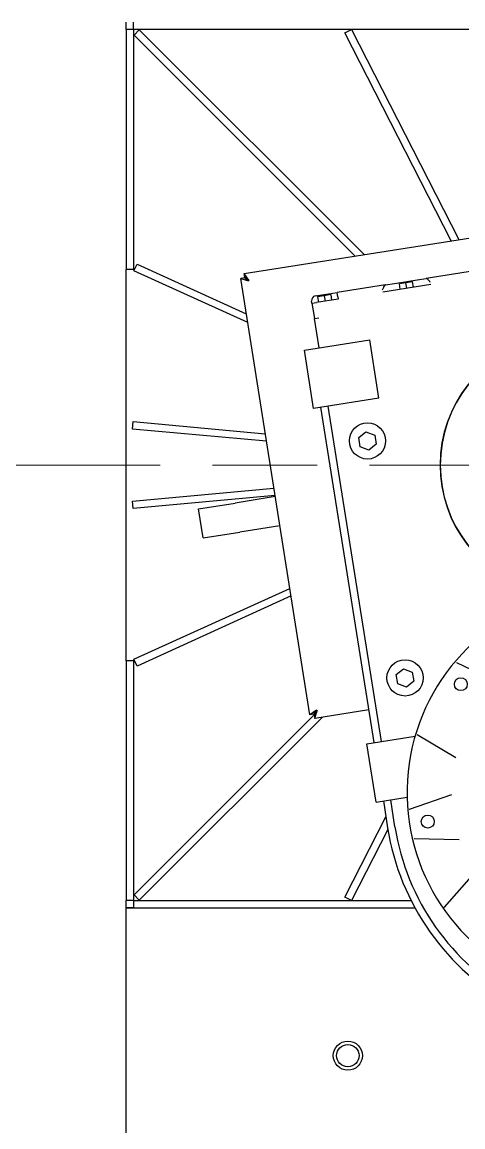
# Model space of a CAD drawing. Header units: millimetres. Extents: x 0 to 118900, y 0 to 84100.
# Drawn here: x 24197 to 24794, y 17883 to 19380 of the extents above; entities that cross this region are included whole.
import ezdxf

# ---------------------------------------------------------------- set-up
doc = ezdxf.new("R2010")
doc.units = ezdxf.units.MM
doc.header["$LTSCALE"] = 100
doc.linetypes.add('CHAIN', pattern=[0.3543, 0.2362, -0.0295, 0.0591, -0.0295])
doc.layers.add('4003-AREA-04.1_F-Foundation', color=7, linetype='Continuous', lineweight=25, true_color=0xadadad)
for name, color, linetype, lineweight in [('4003-AREA-04.1_T-Tank', 7, 'Continuous', 25), ('Center Mark', 7, 'Continuous', 18), ('Visible', 7, 'Continuous', 25)]:
    doc.layers.add(name, color=color, linetype=linetype, lineweight=lineweight)

msp = doc.modelspace()

# ---------------------------------------------------------------- linework, layer by layer
at = {"layer": '4003-AREA-04.1_F-Foundation'}
msp.add_circle((24937.91, 18779.59), 12250, dxfattribs=at)
at = {"layer": '4003-AREA-04.1_T-Tank'}
msp.add_circle((24937.91, 18779.59), 11950, dxfattribs=at)
at = {"layer": 'Center Mark', "linetype": 'CHAIN', "ltscale": 23.990969}
msp.add_line((37983.91, 18779.59), (11891.91, 18779.59), dxfattribs=at)
at = {"layer": 'Visible'}
for p, q in [((24337.91, 19369.59), (24337.91, 19379.59)), ((24347.91, 19369.59), (24337.91, 19369.59)), ((24337.91, 19369.59), (24337.91, 19044.59)), ((24347.91, 19369.59), (24347.91, 19379.59)), ((24347.91, 19369.59), (24347.91, 19044.59)), ((25527.91, 19369.59), (24347.91, 19369.59)), ((24348.54, 19361.9), (24355.61, 19368.97)), ((24355.61, 19368.97), (24659.95, 19064.62)), ((24634.05, 19364.94), (24642.96, 19369.48)), ((24642.96, 19369.48), (24787.96, 19084.89)), ((24647.75, 19062.69), (24348.54, 19361.9)), ((24777.58, 19083.25), (24634.05, 19364.94)), ((24497.63, 19038.91), (25276.51, 19162.27)), ((24348.46, 19042.73), (24352.6, 19051.83)), ((24352.6, 19051.83), (24500.48, 18984.44)), ((24337.91, 18514.59), (24337.91, 19044.59)), ((24347.91, 19044.59), (24337.91, 19044.59)), ((24502.36, 18972.59), (24348.46, 19042.73)), ((24504.13, 19029.82), (24497.63, 19038.91)), ((24498.41, 19033.97), (24497.63, 19038.91)), ((24809.45, 19042.74), (24743.7, 19032.32)), ((24497.83, 19033.16), (24492.89, 19032.38)), ((24586.53, 18441.16), (24492.89, 19032.38)), ((24492.89, 19032.38), (24503.55, 19029.01)), ((24503.55, 19029.01), (24497.83, 19033.16)), ((24504.13, 19029.82), (24498.41, 19033.97)), ((24504.13, 19029.82), (24503.55, 19029.01)), ((24688.95, 19023.65), (24623.48, 19013.28)), ((24750.24, 19024.25), (24685.23, 19013.95)), ((24688.95, 19023.65), (24700.93, 19025.55)), ((24700.93, 19025.55), (24731.72, 19030.43)), ((24716.56, 19026.51), (24707.67, 19025.1)), ((24708.84, 19017.69), (24707.67, 19025.1)), ((24725.45, 19027.91), (24716.56, 19026.51)), ((24717.73, 19019.1), (24716.56, 19026.51)), ((24726.62, 19020.51), (24725.45, 19027.91)), ((24731.72, 19030.43), (24743.7, 19032.32)), ((24593.85, 19008.59), (24605.7, 19010.47)), ((24605.94, 19008.99), (24597.05, 19007.58)), ((24597.05, 19007.58), (24598.22, 19000.17)), ((24605.7, 19010.47), (24623.48, 19013.28)), ((24614.83, 19010.39), (24605.94, 19008.99)), ((24605.94, 19008.99), (24607.11, 19001.58)), ((24614.83, 19010.39), (24616, 19002.99)), ((24624.42, 19007.36), (24623.48, 19013.28)), ((24624.42, 19007.36), (24624.89, 19004.39)), ((24589.33, 18998.76), (24588.86, 19001.72)), ((24589.33, 18998.76), (24595.26, 18999.7)), ((24589.33, 18998.76), (24592.62, 18978.02)), ((24624.89, 19004.39), (24595.26, 18999.7)), ((24592.62, 18978.02), (24598.54, 18978.96)), ((24598.88, 18938.51), (24592.62, 18978.02)), ((24579.12, 18935.38), (24667.52, 18949.38)), ((24680.03, 18870.37), (24667.52, 18949.38)), ((24591.64, 18856.37), (24579.12, 18935.38)), ((24680.03, 18870.37), (24591.64, 18856.37)), ((24673.47, 18403.6), (24601.51, 18857.93)), ((24683.35, 18405.16), (24611.39, 18859.5)), ((24346.4, 18828.4), (24347.31, 18838.36)), ((24527.81, 18811.89), (24346.4, 18828.4)), ((24347.31, 18838.36), (24526.19, 18822.08)), ((24652.58, 18816.77), (24662.45, 18824.76)), ((24654.57, 18804.22), (24652.58, 18816.77)), ((24662.45, 18824.76), (24674.31, 18820.21)), ((24674.31, 18820.21), (24676.3, 18807.66)), ((24666.43, 18799.67), (24654.57, 18804.22)), ((24676.3, 18807.66), (24666.43, 18799.67)), ((24346.4, 18730.78), (24537.89, 18748.21)), ((24539.46, 18738.31), (24347.31, 18720.82)), ((24539.71, 18736.77), (24485.38, 18728.17)), ((24347.31, 18720.82), (24346.4, 18730.78)), ((24436, 18720.35), (24485.38, 18728.17)), ((24442.26, 18680.84), (24436, 18720.35)), ((24545.96, 18697.27), (24491.64, 18688.66)), ((24442.26, 18680.84), (24491.64, 18688.66)), ((24348.46, 18516.46), (24559.38, 18612.58)), ((24561, 18602.33), (24352.6, 18507.36)), ((24347.91, 18514.59), (24337.91, 18514.59)), ((24337.91, 18514.59), (24337.91, 18189.59)), ((24347.91, 18514.59), (24347.91, 18189.59)), ((24352.6, 18507.36), (24348.46, 18516.46)), ((24784.88, 18512.22), (24785.03, 18512.14)), ((24785.03, 18512.14), (24839.74, 18485.46)), ((24703.42, 18495.77), (24713.29, 18503.76)), ((24713.29, 18503.76), (24725.15, 18499.21)), ((24725.15, 18499.21), (24727.14, 18486.66)), ((24705.41, 18483.22), (24703.42, 18495.77)), ((24717.27, 18478.67), (24705.41, 18483.22)), ((24727.14, 18486.66), (24717.27, 18478.67)), ((24348.54, 18197.29), (24592.32, 18441.07)), ((24603.46, 18438.07), (24355.61, 18190.22)), ((24595.62, 18447.67), (24586.53, 18441.16)), ((24591.46, 18441.95), (24586.53, 18441.16)), ((24595.62, 18447.67), (24591.46, 18441.95)), ((24596.43, 18447.08), (24592.27, 18441.36)), ((24592.27, 18441.36), (24593.06, 18436.42)), ((24666.43, 18448.04), (24593.06, 18436.42)), ((24593.06, 18436.42), (24596.43, 18447.08)), ((24595.62, 18447.67), (24596.43, 18447.08)), ((24663.6, 18402.03), (24728.89, 18412.37)), ((24731.84, 18414.19), (24731.7, 18414.27)), ((24784.02, 18382.83), (24731.84, 18414.19)), ((24676.11, 18323.02), (24663.6, 18402.03)), ((24721.25, 18313.43), (24778.81, 18333.25)), ((24676.11, 18323.02), (24718.08, 18329.66)), ((24685.99, 18324.58), (24691.77, 18288.1)), ((24701.64, 18289.66), (24695.87, 18326.15)), ((24634.05, 18194.24), (24689.42, 18302.92)), ((24721.09, 18313.37), (24721.25, 18313.43)), ((24692.09, 18286.12), (24642.96, 18189.7)), ((24727.64, 18273.1), (24727.47, 18273.1)), ((24788.51, 18272.04), (24727.64, 18273.1)), ((24768.85, 18180.54), (24808.79, 18226.49)), ((24347.91, 18189.59), (24337.91, 18189.59)), ((24337.91, 18179.59), (24337.91, 18189.59)), ((24347.91, 18189.59), (24347.91, 18179.59)), ((24347.91, 18189.59), (24723.56, 18189.59)), ((24355.61, 18190.22), (24348.54, 18197.29)), ((24642.96, 18189.7), (24634.05, 18194.24)), ((24337.91, 18179.59), (24347.91, 18179.59)), ((24337.91, 16249.77), (24337.91, 18179.59)), ((24347.91, 18179.59), (24337.91, 18179.59)), ((24337.91, 16249.77), (24337.91, 18179.59)), ((24347.91, 18179.59), (24728.82, 18179.59)), ((24768.29, 18179.59), (24768.29, 18179.59)), ((24768.74, 18180.42), (24768.85, 18180.54))]:
    msp.add_line(p, q, dxfattribs=at)
for centre, radius in [((24664.44, 18812.21), 24.5), ((24715.28, 18491.22), 24.5), ((24790.76, 18482.75), 8.75), ((24746.09, 18296.69), 8.75), ((24637.91, 17979.59), 19.75), ((24637.91, 17979.59), 15.15)]:
    msp.add_circle(centre, radius, dxfattribs=at)
for centre, radius, start, end in [((24937.91, 18779.59), 12796, 45.675698, 314.324302), ((24937.91, 18779.59), 2654.3, 55.85215, 348.39071), ((24937.91, 18779.59), 2606, 57.42664, 348.90027), ((24937.91, 18779.59), 2600, 57.63108, 342.65786), ((24594.79, 19002.66), 6, 99, 189), ((24937.91, 18779.59), 175.28, 306.83413, 251.16587), ((24937.91, 18779.59), 175, 306.66045, 251.33955), ((24993.01, 18335.8), 275, 25.41823, 248.44109), ((25022.64, 18340.5), 335, 189, 241.50523), ((25022.64, 18340.5), 325, 189, 241.13187)]:
    msp.add_arc(centre, radius, start, end, dxfattribs=at)
for centre, start_param, end_param in [((24689.89, 19017.73), 0, 0.8480621), ((24744.64, 19026.4), 5.4351232, 6.2831853)]:
    msp.add_ellipse(centre, major_axis=(-0.94, 5.93), ratio=0.5773503, start_param=start_param, end_param=end_param, dxfattribs=at)
for points in [[(24684.76, 19016.91), (24685.05, 19017.51), (24685.38, 19018.16), (24685.97, 19019.42), (24686.25, 19020.04), (24686.55, 19020.79), (24686.63, 19021.02), (24686.7, 19021.24)], [(24749.77, 19027.21), (24749.3, 19027.69), (24748.8, 19028.2), (24747.84, 19029.22), (24747.38, 19029.72), (24746.87, 19030.35), (24746.72, 19030.54), (24746.58, 19030.72)]]:
    msp.add_open_spline(points, degree=3, knots=[0, 0, 0, 0, 0.19958644, 0.19958644, 0.39917289, 0.39917289, 0.48152383, 0.48152383, 0.48152383, 0.48152383], dxfattribs=at)

doc.saveas('drawing.dxf')
